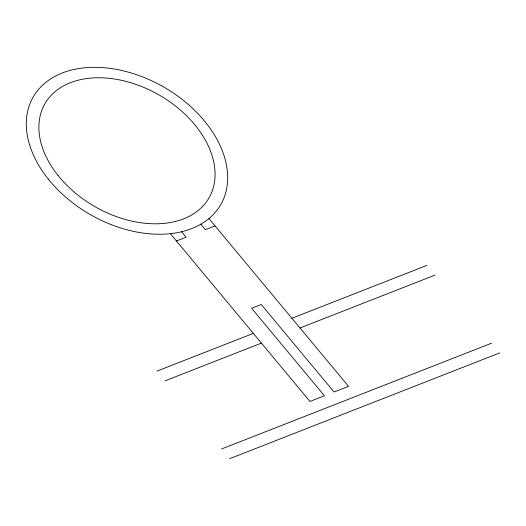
<?xml version="1.0" encoding="UTF-8"?>
<svg xmlns="http://www.w3.org/2000/svg" width="526" height="526" viewBox="0 0 526 526"><rect width="100%" height="100%" fill="white"/><g stroke="black" fill="none" stroke-linecap="round" stroke-linejoin="round"><path stroke-width="0.79" d="M176.466 240.993L186.112 237.219L181.555 231.742M215.035 225.891L205.396 229.665L200.84 224.194M156.912 371.146L253.335 333.379M291.897 318.269L426.882 265.393M165.006 380.87L261.422 343.103M299.991 327.994L434.976 275.118M221.643 448.941L491.606 343.189M229.73 458.665L499.7 352.913M208.934 218.553L348.534 386.34L334.069 392.008L261.258 304.488L251.612 308.262L324.43 395.782L309.965 401.45L170.371 233.662M48.326 179.136A108.113 73.594 29.8 0 0 220.756 204.581A108.113 73.594 29.8 0 0 111.86 68.63A108.113 73.594 29.8 0 0 48.326 179.136M58.162 175.592A94.601 64.396 29.8 0 0 209.032 197.855A94.601 64.396 29.8 0 0 113.748 78.9A94.601 64.396 29.8 0 0 58.162 175.592"/></g></svg>
